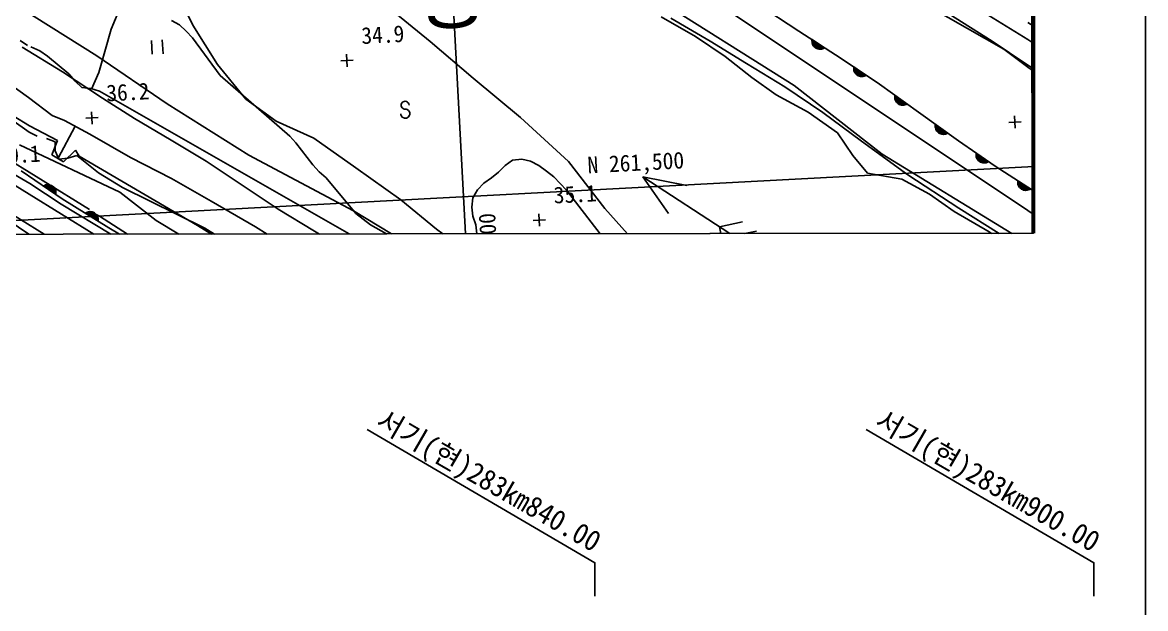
# Model space of a CAD drawing. Header units: millimetres. Extents: x 14054 to 14850, y 1103 to 1807.
# Drawn here: x 14714.8 to 14849.9, y 1363.4 to 1433.8 of the extents above; entities that cross this region are included whole.
import ezdxf
from ezdxf.enums import TextEntityAlignment as Align
from ezdxf.xclip import XClip

# ---------------------------------------------------------------- set-up
doc = ezdxf.new("R2010")
doc.units = ezdxf.units.MM
doc.header["$LTSCALE"] = 10
doc.header["$MEASUREMENT"] = 0
doc.header["$XCLIPFRAME"] = 2
doc.linetypes.add('A-CENTR01', pattern=[2, 1.25, -0.25, 0.25, -0.25])
for name, color, linetype in [('TN-MACL', 6, 'A-CENTR01'), ('TZ-BASE', 253, 'Continuous'), ('TZ-LEAL', 1, 'Continuous'), ('TZ-LEAT', 3, 'Continuous')]:
    doc.layers.add(name, color=color, linetype=linetype)
doc.layers.add('TX-PAPR', color=2, linetype='Continuous', plot=False)
doc.styles.get("Standard").update_dxf_attribs({"font": 'GulimChe.ttf'})

# ---------------------------------------------------------------- blocks, each defined once
blk = doc.blocks.new('JD-FJFJJ5GH')
at = {"layer": 'TZ-BASE'}
for p, q in [((620.63, 135.31), (639.21, -214.55)), ((634.54, -28.29, 36), (699.42, -71.61, 36)), ((681.73, -40.09, 38), (699.42, -51.06, 38)), ((676.39, -40.71, 37), (696.5, -52.22, 37)), ((573.58, -44.27, 35.28), (587.44, -53.02, 35.28)), ((596.5, -44.11, 36.85), (598.98, -49.32, 36.85)), ((652.43, -44.68, 35), (671.29, -56.56, 35)), ((586.58, -71.48, 39), (545.66, -46.29, 39)), ((589.17, -49.78, 36.04), (590.43, -46.82, 36.04)), ((627.53, -51.27, 36.85), (622.32, -47.02, 36.85)), ((666.84, -46.75, 36.75), (671.85, -50.02, 36.75)), ((655.3, -48.33, 36.85), (659.45, -50.7, 36.85)), ((661.2, -51.26, 36.75), (656.48, -48.48, 36.75)), ((695.13, -51.24, 36.75), (689.91, -47.94, 36.75)), ((588.4, -52.49, 36.04), (589.17, -49.78, 36.04)), ((596.42, -48.76, 35), (597.4, -49.26, 35)), ((597.4, -49.26, 35), (598.21, -50.02, 35)), ((598.98, -49.32, 36.85), (601.98, -54.05, 36.85)), ((699.42, -49, 39), (700.04, -49.39, 39)), ((579.13, -51.78, 36), (578.23, -51.16, 36)), ((594.1, -52.82, 35.18), (594.01, -51.15, 35.18)), ((595.32, -51.1, 35.18), (595.41, -52.75, 35.18)), ((598.21, -50.02, 35), (598.95, -50.85, 35)), ((598.95, -50.85, 35), (602.27, -55.35, 35)), ((632.7, -55.67, 36.85), (627.53, -51.27, 36.85)), ((659.45, -50.7, 36.85), (663.02, -53.1, 36.85)), ((665.59, -53.91, 36.75), (661.2, -51.26, 36.75)), ((671.85, -50.02, 36.75), (676.96, -53.33, 36.75)), ((673.59, -51.75, 36.75), (673.45, -51.11, 36.75)), ((673.45, -51.14, 36.75), (673.55, -51.12, 36.75)), ((673.45, -51.3, 36.75), (673.73, -51.24, 36.75)), ((673.46, -51.06, 36.75), (674.97, -52.04, 36.75)), ((673.8, -51.98, 36.75), (673.62, -51.16, 36.75)), ((673.97, -52.1, 36.75), (673.8, -51.28, 36.75)), ((699.42, -54.13, 36.75), (695.13, -51.24, 36.75)), ((699.42, -51.06, 38), (699.78, -51.28, 38)), ((699.78, -51.28, 38), (700.05, -51.44, 38)), ((578.46, -51.97, 37.28), (583.34, -54.92, 37.28)), ((579.52, -51.91, 36), (580.61, -52.4, 36)), ((580.61, -52.4, 36), (581.52, -53.05, 36)), ((587.7, -55.01, 36.04), (588.4, -52.49, 36.04)), ((673.47, -51.45, 36.75), (673.91, -51.35, 36.75)), ((673.51, -51.59, 36.75), (674.09, -51.47, 36.75)), ((673.58, -51.73, 36.75), (674.27, -51.58, 36.75)), ((673.67, -51.86, 36.75), (674.44, -51.7, 36.75)), ((673.8, -51.99, 36.75), (674.62, -51.81, 36.75)), ((674.14, -52.17, 36.75), (673.98, -51.4, 36.75)), ((673.98, -52.1, 36.75), (674.8, -51.93, 36.75)), ((674.3, -52.2, 36.75), (674.15, -51.51, 36.75)), ((674.26, -52.2, 36.75), (674.96, -52.05, 36.75)), ((674.46, -52.21, 36.75), (674.33, -51.63, 36.75)), ((674.61, -52.19, 36.75), (674.51, -51.74, 36.75)), ((674.75, -52.15, 36.75), (674.69, -51.86, 36.75)), ((674.89, -52.09, 36.75), (674.87, -51.97, 36.75)), ((696.5, -52.22, 37), (699.42, -54.36, 37)), ((566.11, -53.37, 36.79), (579.34, -61.43, 36.79)), ((581.52, -53.05, 36), (584.09, -55.17, 36)), ((587.44, -53.02, 35.28), (595.91, -58.77, 35.28)), ((616.78, -53.61, 34.86), (618.28, -53.53, 34.86)), ((617.53, -53.57, 34.86), (616.78, -53.61, 34.86)), ((617.57, -54.32, 34.86), (617.49, -52.82, 34.86)), ((617.49, -52.82, 34.86), (617.53, -53.57, 34.86)), ((663.02, -53.1, 36.85), (666.23, -55.59, 36.85)), ((670.17, -56.73, 36.75), (665.59, -53.91, 36.75)), ((676.96, -53.33, 36.75), (681.56, -56.4, 36.75)), ((583.34, -54.92, 37.28), (588.12, -58.1, 37.28)), ((584.09, -55.17, 36), (584.83, -56.05, 36)), ((586.82, -57.03, 36.04), (587.7, -55.01, 36.04)), ((601.98, -54.05, 36.85), (605.35, -58.22, 36.85)), ((602.27, -55.35, 35), (610.64, -62.65, 35)), ((678.47, -54.42, 36.75), (678.57, -54.4, 36.75)), ((678.47, -54.58, 36.75), (678.75, -54.52, 36.75)), ((678.48, -54.34, 36.75), (679.98, -55.35, 36.75)), ((678.6, -55.03, 36.75), (678.48, -54.39, 36.75)), ((678.49, -54.73, 36.75), (678.93, -54.64, 36.75)), ((678.53, -54.87, 36.75), (679.1, -54.76, 36.75)), ((678.59, -55.01, 36.75), (679.28, -54.88, 36.75)), ((678.8, -55.27, 36.75), (678.64, -54.45, 36.75)), ((678.68, -55.15, 36.75), (679.46, -54.99, 36.75)), ((678.81, -55.28, 36.75), (679.63, -55.11, 36.75)), ((678.98, -55.39, 36.75), (678.82, -54.57, 36.75)), ((678.98, -55.39, 36.75), (679.81, -55.23, 36.75)), ((679.15, -55.46, 36.75), (678.99, -54.68, 36.75)), ((679.31, -55.5, 36.75), (679.17, -54.8, 36.75)), ((679.26, -55.49, 36.75), (679.97, -55.35, 36.75)), ((679.46, -55.51, 36.75), (679.35, -54.92, 36.75)), ((679.61, -55.49, 36.75), (679.52, -55.04, 36.75)), ((679.76, -55.46, 36.75), (679.7, -55.16, 36.75)), ((679.9, -55.39, 36.75), (679.87, -55.28, 36.75)), ((699.8, -54.38, 36.75), (699.42, -54.13, 36.75)), ((699.42, -54.36, 37), (700.05, -54.81, 37)), ((700.05, -54.55, 36.75), (699.8, -54.38, 36.75)), ((575.62, -55.45, 37.28), (579.23, -58, 37.28)), ((584.83, -56.05, 36), (585.64, -56.81, 36)), ((638.41, -60.4, 36.85), (632.7, -55.67, 36.85)), ((666.23, -55.59, 36.85), (669.16, -57.7, 36.85)), ((671.29, -56.56, 35), (681.87, -64.83, 35)), ((681.56, -56.4, 36.75), (686.24, -59.77, 36.75)), ((579.23, -58, 37.28), (582.09, -60.18, 37.28)), ((585.64, -56.81, 36), (586.74, -56.93, 36)), ((586.74, -56.93, 36), (587.78, -57.27, 36)), ((587.78, -57.27, 36), (627.37, -79.91, 36)), ((669.16, -57.7, 36.85), (673, -59.76, 36.85)), ((674.76, -59.81, 36.75), (670.17, -56.73, 36.75)), ((683.4, -57.98, 36.75), (683.69, -57.93, 36.75)), ((683.41, -57.83, 36.75), (683.51, -57.81, 36.75)), ((683.41, -58.13, 36.75), (683.86, -58.06, 36.75)), ((683.52, -58.44, 36.75), (683.42, -57.79, 36.75)), ((683.43, -57.75, 36.75), (684.89, -58.8, 36.75)), ((683.71, -58.68, 36.75), (683.58, -57.86, 36.75)), ((683.89, -58.81, 36.75), (683.75, -57.98, 36.75)), ((579.32, -62.2, 37), (574.89, -59.04, 37)), ((588.12, -58.1, 37.28), (591.98, -60.52, 37.28)), ((595.91, -58.77, 35.28), (605.71, -64.93, 35.28)), ((605.35, -58.22, 36.85), (609, -60.87, 36.85)), ((683.45, -58.28, 36.75), (684.03, -58.18, 36.75)), ((683.51, -58.42, 36.75), (684.2, -58.3, 36.75)), ((683.6, -58.56, 36.75), (684.38, -58.43, 36.75)), ((683.72, -58.69, 36.75), (684.55, -58.55, 36.75)), ((683.89, -58.81, 36.75), (684.72, -58.68, 36.75)), ((684.05, -58.89, 36.75), (683.92, -58.1, 36.75)), ((684.21, -58.93, 36.75), (684.1, -58.23, 36.75)), ((684.17, -58.92, 36.75), (684.88, -58.8, 36.75)), ((684.36, -58.94, 36.75), (684.27, -58.35, 36.75)), ((684.51, -58.93, 36.75), (684.44, -58.47, 36.75)), ((684.66, -58.9, 36.75), (684.61, -58.6, 36.75)), ((684.8, -58.84, 36.75), (684.78, -58.72, 36.75)), ((563.16, -59.64, 40.09), (589.72, -76.07, 40.09)), ((582.09, -60.18, 37.28), (583.55, -60.76, 37.28)), ((583.55, -60.76, 37.28), (586.6, -62.42, 37.28)), ((586.11, -60.51, 36.19), (587.61, -60.43, 36.19)), ((586.86, -60.47, 36.19), (586.11, -60.51, 36.19)), ((586.9, -61.22, 36.19), (586.82, -59.72, 36.19)), ((586.82, -59.72, 36.19), (586.86, -60.47, 36.19)), ((591.98, -60.52, 37.28), (596.4, -63.13, 37.28)), ((644.15, -65.72, 36.85), (638.41, -60.4, 36.85)), ((673, -59.76, 36.85), (676.5, -62.27, 36.85)), ((679.41, -63.25, 36.75), (674.76, -59.81, 36.75)), ((686.24, -59.77, 36.75), (691.07, -63.23, 36.75)), ((697.9, -61.71, 36.86), (697.82, -60.21, 36.86)), ((697.82, -60.21, 36.86), (697.86, -60.96, 36.86)), ((579.34, -61.43, 36.79), (582.73, -63.18, 36.79)), ((582.84, -65.22, 36.04), (584.8, -61.53, 36.04)), ((609, -60.87, 36.85), (613.54, -62.89, 36.85)), ((688.27, -61.48, 36.75), (688.56, -61.43, 36.75)), ((688.28, -61.33, 36.75), (688.39, -61.31, 36.75)), ((688.4, -61.94, 36.75), (688.29, -61.29, 36.75)), ((688.29, -61.63, 36.75), (688.73, -61.56, 36.75)), ((688.3, -61.25, 36.75), (689.76, -62.29, 36.75)), ((688.32, -61.78, 36.75), (688.9, -61.68, 36.75)), ((688.39, -61.92, 36.75), (689.08, -61.8, 36.75)), ((688.59, -62.18, 36.75), (688.45, -61.36, 36.75)), ((688.47, -62.06, 36.75), (689.25, -61.93, 36.75)), ((688.59, -62.19, 36.75), (689.42, -62.05, 36.75)), ((688.76, -62.31, 36.75), (688.62, -61.48, 36.75)), ((688.93, -62.39, 36.75), (688.8, -61.6, 36.75)), ((689.08, -62.43, 36.75), (688.97, -61.73, 36.75)), ((689.24, -62.44, 36.75), (689.14, -61.85, 36.75)), ((689.39, -62.43, 36.75), (689.31, -61.97, 36.75)), ((689.54, -62.4, 36.75), (689.49, -62.1, 36.75)), ((697.11, -61, 36.86), (698.61, -60.92, 36.86)), ((697.86, -60.96, 36.86), (697.11, -61, 36.86)), ((580.29, -62.67, 37), (579.32, -62.2, 37)), ((581.4, -62.96, 37), (582.45, -63.34, 37)), ((582.73, -63.18, 36.79), (582.06, -64.9, 36.79)), ((582.45, -63.34, 37), (582.43, -64.44, 37)), ((586.6, -62.42, 37.28), (591.51, -65.23, 37.28)), ((596.4, -63.13, 37.28), (600.6, -65.68, 37.28)), ((610.64, -62.65, 35), (611.38, -63.48, 35)), ((613.54, -62.89, 36.85), (618.59, -66.45, 36.85)), ((676.5, -62.27, 36.85), (678.37, -64.99, 36.85)), ((684.97, -67.3, 36.75), (679.41, -63.25, 36.75)), ((688.76, -62.31, 36.75), (689.59, -62.17, 36.75)), ((689.04, -62.42, 36.75), (689.75, -62.3, 36.75)), ((689.68, -62.34, 36.75), (689.66, -62.22, 36.75)), ((691.07, -63.23, 36.75), (695.48, -66.28, 36.75)), ((578.15, -63.69, 38), (590.2, -69.39, 38)), ((582.43, -64.44, 37), (582.89, -65.44, 37)), ((583.46, -65.74, 36.79), (584.88, -64.34, 36.79)), ((584.88, -64.34, 36.79), (585.32, -65.05, 36.79)), ((611.38, -63.48, 35), (613.42, -66.11, 35)), ((693.31, -65.4, 36.75), (693.19, -64.75, 36.75)), ((693.19, -64.79, 36.75), (693.29, -64.77, 36.75)), ((693.2, -64.71, 36.75), (694.68, -65.73, 36.75)), ((693.5, -65.64, 36.75), (693.35, -64.81, 36.75)), ((590.31, -80.14, 39.27), (566.17, -65.22, 39.27)), ((582.06, -64.9, 36.79), (583.46, -65.74, 36.79)), ((582.89, -65.44, 37), (583.98, -65.31, 37)), ((583.98, -65.31, 37), (585.06, -64.99, 37)), ((585.06, -64.99, 37), (587.66, -67.08, 37)), ((585.32, -65.05, 36.79), (599.56, -73.42, 36.79)), ((591.51, -65.23, 37.28), (596.43, -67.74, 37.28)), ((600.6, -65.68, 37.28), (604.81, -68.49, 37.28)), ((605.71, -64.93, 35.28), (618.33, -71.62, 35.28)), ((613.42, -66.11, 35), (614.2, -66.95, 35)), ((636.57, -66.2, 35), (637.45, -65.54, 35)), ((637.45, -65.54, 35), (638.54, -65.44, 35)), ((638.54, -65.44, 35), (639.61, -65.67, 35)), ((639.61, -65.67, 35), (640.59, -66.2, 35)), ((648.55, -71.36, 36.85), (644.15, -65.72, 36.85)), ((678.37, -64.99, 36.85), (680.13, -67.12, 36.85)), ((681.87, -64.83, 35), (699.42, -75.53, 35)), ((693.18, -64.94, 36.75), (693.46, -64.89, 36.75)), ((693.2, -65.09, 36.75), (693.64, -65.01, 36.75)), ((693.23, -65.24, 36.75), (693.81, -65.13, 36.75)), ((693.3, -65.38, 36.75), (693.99, -65.25, 36.75)), ((693.39, -65.51, 36.75), (694.16, -65.37, 36.75)), ((693.51, -65.64, 36.75), (694.34, -65.49, 36.75)), ((693.68, -65.76, 36.75), (693.53, -64.93, 36.75)), ((693.68, -65.76, 36.75), (694.51, -65.61, 36.75)), ((693.85, -65.84, 36.75), (693.7, -65.06, 36.75)), ((694, -65.87, 36.75), (693.88, -65.18, 36.75)), ((693.96, -65.87, 36.75), (694.67, -65.74, 36.75)), ((694.16, -65.89, 36.75), (694.05, -65.3, 36.75)), ((694.31, -65.87, 36.75), (694.23, -65.42, 36.75)), ((694.46, -65.84, 36.75), (694.4, -65.54, 36.75)), ((694.6, -65.78, 36.75), (694.58, -65.66, 36.75)), ((699.42, -66.35), (0.09, -103.48)), ((576.52, -66.66, 40), (579.39, -68.37, 40)), ((583.3, -70.21, 36.79), (578.36, -66.82, 36.79)), ((587.66, -67.08, 37), (590.53, -68.82, 37)), ((614.2, -66.95, 35), (615.04, -67.67, 35)), ((618.59, -66.45, 36.85), (624, -70.33, 36.85)), ((634.9, -67.69, 35), (635.77, -66.98, 35)), ((635.77, -66.98, 35), (636.57, -66.2, 35)), ((640.59, -66.2, 35), (641.54, -66.85, 35)), ((641.54, -66.85, 35), (642.39, -67.57, 35)), ((680.13, -67.12, 36.85), (684.26, -67.85, 36.85)), ((691.11, -71.31, 36.75), (684.97, -67.3, 36.75)), ((695.48, -66.28, 36.75), (699.42, -68.81, 36.75)), ((700.06, -66.31), (699.42, -66.35)), ((579.39, -68.37, 40), (583.15, -70.84, 40)), ((582.52, -69.67, 36.79), (581.03, -68.65, 36.79)), ((581.75, -68.52, 36.79), (581.04, -68.65, 36.79)), ((581.12, -68.61, 36.79), (581.14, -68.73, 36.79)), ((582.03, -68.62, 36.79), (581.2, -68.77, 36.79)), ((581.26, -68.55, 36.79), (581.31, -68.85, 36.79)), ((582.2, -68.74, 36.79), (581.38, -68.89, 36.79)), ((581.4, -68.51, 36.79), (581.49, -68.97, 36.79)), ((581.55, -68.5, 36.79), (581.66, -69.09, 36.79)), ((582.33, -68.87, 36.79), (581.55, -69.01, 36.79)), ((581.71, -68.51, 36.79), (581.84, -69.21, 36.79)), ((581.87, -68.55, 36.79), (582.01, -69.33, 36.79)), ((582.03, -68.62, 36.79), (582.19, -69.45, 36.79)), ((582.21, -68.74, 36.79), (582.36, -69.57, 36.79)), ((590.53, -68.82, 37), (600.42, -73.73, 37)), ((596.43, -67.74, 37.28), (601.19, -70.47, 37.28)), ((604.81, -68.49, 37.28), (609.25, -71.42, 37.28)), ((615.04, -67.67, 35), (618.6, -71.97, 35)), ((633.22, -69.13, 35), (633.98, -68.32, 35)), ((633.98, -68.32, 35), (634.9, -67.69, 35)), ((642.39, -67.57, 35), (643.93, -69.17, 35)), ((665.68, -75.75), (653.12, -67.56)), ((653.12, -67.56), (658.4, -68.61)), ((656.21, -71.96), (653.12, -67.56)), ((684.26, -67.85, 36.85), (687.58, -69.64, 36.85)), ((698.18, -68.11, 36.75), (698.29, -68.09, 36.75)), ((698.18, -68.26, 36.75), (698.47, -68.2, 36.75)), ((698.33, -68.71, 36.75), (698.19, -68.07, 36.75)), ((698.2, -68.03, 36.75), (699.71, -69, 36.75)), ((698.2, -68.41, 36.75), (698.64, -68.32, 36.75)), ((698.25, -68.56, 36.75), (698.82, -68.43, 36.75)), ((698.32, -68.7, 36.75), (699, -68.55, 36.75)), ((698.53, -68.95, 36.75), (698.35, -68.13, 36.75)), ((698.41, -68.83, 36.75), (699.18, -68.66, 36.75)), ((698.71, -69.07, 36.75), (698.53, -68.24, 36.75)), ((698.54, -68.95, 36.75), (699.36, -68.77, 36.75)), ((698.88, -69.13, 36.75), (698.71, -68.36, 36.75)), ((699.04, -69.17, 36.75), (698.89, -68.47, 36.75)), ((699.2, -69.17, 36.75), (699.07, -68.59, 36.75)), ((699.35, -69.16, 36.75), (699.25, -68.7, 36.75)), ((699.42, -68.81, 36.75), (700.06, -69.23, 36.75)), ((699.49, -69.11, 36.75), (699.43, -68.82, 36.75)), ((582.42, -69, 36.79), (581.73, -69.13, 36.79)), ((582.48, -69.14, 36.79), (581.9, -69.25, 36.79)), ((582.52, -69.29, 36.79), (582.08, -69.37, 36.79)), ((582.54, -69.44, 36.79), (582.25, -69.49, 36.79)), ((582.41, -68.98, 36.79), (582.53, -69.63, 36.79)), ((582.53, -69.59, 36.79), (582.43, -69.61, 36.79)), ((588.9, -73.67, 36.79), (583.3, -70.21, 36.79)), ((590.2, -69.39, 38), (594.59, -72.81, 38)), ((632.56, -71.18, 35), (632.65, -70.07, 35)), ((632.65, -70.07, 35), (633.22, -69.13, 35)), ((643.93, -69.17, 35), (647.99, -74.43, 35)), ((687.58, -69.64, 36.85), (690.54, -71.71, 36.85)), ((698.71, -69.07, 36.75), (699.54, -68.89, 36.75)), ((699, -69.16, 36.75), (699.7, -69.01, 36.75)), ((699.63, -69.05, 36.75), (699.6, -68.93, 36.75)), ((579.52, -74.62, 40), (574.88, -71.47, 40)), ((583.15, -70.84, 40), (604.13, -83.51, 40)), ((601.19, -70.47, 37.28), (606.52, -73.58, 37.28)), ((609.25, -71.42, 37.28), (613.64, -74.07, 37.28)), ((624, -70.33, 36.85), (628.29, -73.86, 36.85)), ((632.66, -72.27, 35), (632.56, -71.18, 35)), ((652.68, -76, 36.85), (648.55, -71.36, 36.85)), ((699.42, -76.53, 36.75), (691.11, -71.31, 36.75)), ((587.6, -72.86, 36.79), (586.07, -71.92, 36.79)), ((586.78, -71.75, 36.79), (586.08, -71.91, 36.79)), ((586.15, -71.87, 36.79), (586.17, -71.99, 36.79)), ((587.06, -71.83, 36.79), (586.24, -72.03, 36.79)), ((586.29, -71.8, 36.79), (586.36, -72.1, 36.79)), ((587.24, -71.95, 36.79), (586.42, -72.14, 36.79)), ((586.43, -71.76, 36.79), (586.54, -72.21, 36.79)), ((586.58, -71.74, 36.79), (586.72, -72.32, 36.79)), ((587.37, -72.07, 36.79), (586.6, -72.25, 36.79)), ((586.73, -71.74, 36.79), (586.9, -72.43, 36.79)), ((586.78, -71.74, 39), (587.76, -72.27, 39)), ((587.47, -72.2, 36.79), (586.78, -72.36, 36.79)), ((586.89, -71.77, 36.79), (587.08, -72.54, 36.79)), ((587.54, -72.34, 36.79), (586.96, -72.47, 36.79)), ((587.06, -71.83, 36.79), (587.26, -72.65, 36.79)), ((587.58, -72.48, 36.79), (587.14, -72.58, 36.79)), ((587.25, -71.95, 36.79), (587.44, -72.77, 36.79)), ((587.61, -72.63, 36.79), (587.32, -72.7, 36.79)), ((587.45, -72.18, 36.79), (587.6, -72.82, 36.79)), ((587.61, -72.78, 36.79), (587.51, -72.81, 36.79)), ((587.76, -72.27, 39), (591.51, -74.69, 39)), ((594.59, -72.81, 38), (631.79, -95.17, 38)), ((618.33, -71.62, 35.28), (635.73, -82.27, 35.28)), ((618.6, -71.97, 35), (620.36, -73.34, 35)), ((633.01, -73.31, 35), (632.66, -72.27, 35)), ((639.91, -72.79, 35.07), (641.41, -72.71, 35.07)), ((640.66, -72.75, 35.07), (639.91, -72.79, 35.07)), ((640.7, -73.5, 35.07), (640.62, -72, 35.07)), ((640.62, -72, 35.07), (640.66, -72.75, 35.07)), ((690.54, -71.71, 36.85), (694.77, -74.18, 36.85)), ((699.42, -71.61, 36), (700.06, -72.04, 36)), ((595.93, -77.93, 36.79), (588.9, -73.67, 36.79)), ((599.56, -73.42, 36.79), (610.56, -80.09, 36.79)), ((600.42, -73.73, 37), (615.69, -82.92, 37)), ((606.52, -73.58, 37.28), (611.05, -76.3, 37.28)), ((613.64, -74.07, 37.28), (617.57, -76.42, 37.28)), ((620.36, -73.34, 35), (626.13, -76.57, 35)), ((628.29, -73.86, 36.85), (633.05, -77.37, 36.85)), ((633.14, -74.4, 35), (633.01, -73.31, 35)), ((662.33, -73.57), (665.1, -72.98)), ((662.33, -73.57), (662.91, -76.33)), ((664, -74.66), (666.77, -74.08)), ((694.77, -74.18, 36.85), (697.99, -76.09, 36.85)), ((633.11, -76.59, 35), (633.14, -74.4, 35))]:
    blk.add_line(p, q, dxfattribs=at)
for centre, radius, start, end in [((674.42, -51.24, 36.75), 0.975, 169.7644, 304.5247), ((679.44, -54.53, 36.75), 0.975, 168.7957, 303.556), ((684.38, -57.97, 36.75), 0.975, 166.9115, 301.6717), ((624.55, -59.96, 35.84), 0.543, 183.0398, 90.6538), ((624.52, -58.94, 35.84), 0.475, 1.7446, 273.0398), ((689.25, -61.47, 36.75), 0.975, 166.9716, 301.7319), ((694.15, -64.91, 36.75), 0.975, 167.9347, 302.695), ((581.56, -69.47, 36.79), 0.975, 348.1727, 122.933), ((699.16, -68.2, 36.75), 0.975, 169.9194, 304.6796), ((586.64, -72.71, 36.79), 0.975, 350.9054, 125.6657)]:
    blk.add_arc(centre, radius, start, end, dxfattribs=at)
for s, height, rotation, p in [('성       동', 7.2, 3.0411, (625.42, -49.24)), ('34.9', 2, 3.0398, (619.31, -51.59, 47.28)), ('36.2', 2, 3.0398, (588.64, -58.49, 47.28)), ('40.1', 2, 3.0398, (575.56, -66, 47.28)), ('35.1', 2, 3.0398, (642.44, -70.76, 47.28))]:
    blk.add_text(s, height=height, rotation=rotation, dxfattribs=at).set_placement(p)
for s, rotation, p in [('N 261,500', 3.0398, (658.12, -66.52)), ('E 174,600', 93.0398, (635.34, -71.86))]:
    blk.add_text(s, height=2, rotation=rotation, dxfattribs=at).set_placement(p, align=Align.RIGHT)

msp = doc.modelspace()

# ---------------------------------------------------------------- linework, layer by layer
at = {"layer": 'TN-MACL', "const_width": 0.5}
msp.add_lwpolyline([(14836.27, 1558.83), (14836.4, 1408.48)], dxfattribs=at)
at = {"layer": 'TX-PAPR'}
for points in [[(14053.89, 1103.05), (14849.89, 1103.05), (14849.89, 1619.05), (14053.89, 1619.05)], [(14136.27, 1558.37), (14836.27, 1558.83), (14836.4, 1408.48), (14136.4, 1407.79)]]:
    msp.add_lwpolyline(points, close=True, dxfattribs=at)
at = {"layer": 'TZ-LEAL'}
for points in [[(14756.3, 1384.9), (14783.68, 1368.87), (14783.68, 1364.87)], [(14816.3, 1384.9), (14843.68, 1368.87), (14843.68, 1364.87)]]:
    msp.add_lwpolyline(points, dxfattribs=at)

# ---------------------------------------------------------------- block references
at = {"layer": 'TZ-BASE'}
ref = msp.add_blockref('JD-FJFJJ5GH', (14136.33, 1482.82), dxfattribs=at)
XClip(ref).set_block_clipping_path([(-0.066596506, 75.552333856), (699.9332760443, 76.0054342471), (700.0658011148, -74.3414656525), (0.0661392381, -75.0335730194)])

# ---------------------------------------------------------------- texts
at = {"layer": 'TZ-LEAT'}
for s, p in [('서기(현)283km840.00', (14770.29, 1377.7)), ('서기(현)283km900.00', (14830.29, 1377.7))]:
    msp.add_text(s, height=2.5, rotation=330, dxfattribs=at).set_placement(p, align=Align.CENTER)

doc.saveas('drawing.dxf')
